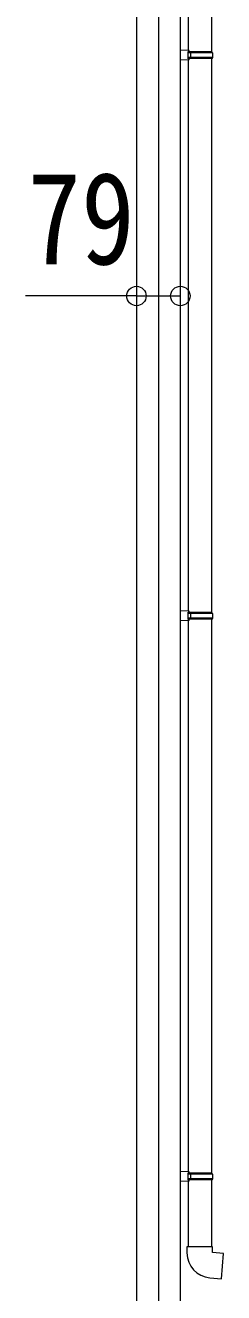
# Model space of a CAD drawing. Units: millimetres at full size; details may follow other scales. Extents: x -9783 to 9892, y -6828 to 6752.
# Drawn here: x -3101 to -2744, y -4011 to -1725 of the extents above; entities that cross this region are included whole.
import ezdxf
from ezdxf.enums import TextEntityAlignment as Align

# ---------------------------------------------------------------- set-up
doc = ezdxf.new("R2010")
doc.units = ezdxf.units.MM
doc.header["$LTSCALE"] = 35
doc.header["$PDMODE"] = 32
doc.header["$PDSIZE"] = 35
for name, color, linetype, lineweight in [('0-1_本体', 4, 'Continuous', 9), ('0-2_部品', 7, 'Continuous', 9), ('0-8_PARTS2', 2, 'Continuous', 9), ('0-A_寸法', 6, 'Continuous', 9)]:
    doc.layers.add(name, color=color, linetype=linetype, lineweight=lineweight)
doc.styles.add('ＭＳ ゴシック', font='')
doc.styles.get('ＭＳ ゴシック').set_extended_font_data('MS Gothic')

msp = doc.modelspace()

# ---------------------------------------------------------------- linework, layer by layer
at = {"layer": '0-1_本体'}
for p, q in [((-2901.42, -1459.08), (-2901.42, -4436.17)), ((-2822.42, -1459.08), (-2822.42, -4436.17))]:
    msp.add_line(p, q, dxfattribs=at)
at = {"layer": '0-2_部品'}
for p, q in [((-2808.42, -1629.91), (-2808.42, -1770.26)), ((-2766.42, -1629.91), (-2766.42, -1772.82)), ((-2806.42, -1770.32), (-2822.42, -1769.85)), ((-2822.42, -1769.85), (-2822.42, -1787.79)), ((-2806.42, -1772.32), (-2808.42, -1772.32)), ((-2765.42, -1772.82), (-2808.42, -1772.82)), ((-2764.42, -1774.82), (-2808.42, -1774.82)), ((-2764.42, -1782.82), (-2808.42, -1782.82)), ((-2806.42, -1772.32), (-2806.42, -1770.32)), ((-2803.94, -1774.82), (-2803.51, -1772.82)), ((-2764.42, -1774.82), (-2765.42, -1772.82)), ((-2764.42, -1782.82), (-2765.42, -1784.82)), ((-2764.42, -1774.82), (-2764.42, -1782.82)), ((-2806.42, -1787.32), (-2822.42, -1787.79)), ((-2765.42, -1784.82), (-2808.42, -1784.82)), ((-2808.42, -1787.38), (-2808.42, -2781.63)), ((-2806.42, -1787.32), (-2806.42, -1785.32)), ((-2766.42, -1784.82), (-2766.42, -2784.19)), ((-2806.42, -2781.69), (-2822.42, -2781.22)), ((-2822.42, -2781.22), (-2822.42, -2799.16)), ((-2806.42, -2783.69), (-2808.42, -2783.69)), ((-2765.42, -2784.19), (-2808.42, -2784.19)), ((-2764.42, -2786.19), (-2808.42, -2786.19)), ((-2806.42, -2783.69), (-2806.42, -2781.69)), ((-2803.94, -2786.19), (-2803.51, -2784.19)), ((-2764.42, -2786.19), (-2765.42, -2784.19)), ((-2764.42, -2786.19), (-2764.42, -2794.19)), ((-2806.42, -2798.69), (-2822.42, -2799.16)), ((-2764.42, -2794.19), (-2808.42, -2794.19)), ((-2765.42, -2796.19), (-2808.42, -2796.19)), ((-2808.42, -2798.75), (-2808.42, -3793.01)), ((-2806.42, -2798.69), (-2806.42, -2796.69)), ((-2766.42, -2796.19), (-2766.42, -3795.57)), ((-2764.42, -2794.19), (-2765.42, -2796.19)), ((-2806.42, -3793.07), (-2822.42, -3792.6)), ((-2822.42, -3792.6), (-2822.42, -3810.54)), ((-2806.42, -3795.07), (-2806.42, -3793.07)), ((-2806.42, -3810.07), (-2822.42, -3810.54)), ((-2806.42, -3795.07), (-2808.42, -3795.07)), ((-2765.42, -3795.57), (-2808.42, -3795.57)), ((-2764.42, -3797.57), (-2808.42, -3797.57)), ((-2764.42, -3805.57), (-2808.42, -3805.57)), ((-2765.42, -3807.57), (-2808.42, -3807.57)), ((-2808.41, -3810.13), (-2808.41, -3928.6)), ((-2806.42, -3810.07), (-2806.42, -3808.07)), ((-2803.94, -3797.57), (-2803.51, -3795.57)), ((-2766.41, -3807.57), (-2766.41, -3928.6)), ((-2764.42, -3797.57), (-2765.42, -3795.57)), ((-2764.42, -3805.57), (-2765.42, -3807.57)), ((-2764.42, -3797.57), (-2764.42, -3805.57)), ((-2764.42, -3928.6), (-2810.42, -3928.6)), ((-2810.42, -3928.6), (-2810.42, -3939.52)), ((-2764.42, -3938.6), (-2764.42, -3928.6))]:
    msp.add_line(p, q, dxfattribs=at)
for points in [[(-2806.42, -1785.32), (-2808.42, -1785.32), (-2808.42, -1772.32)], [(-2803.94, -1774.82), (-2803.94, -1782.82), (-2803.51, -1784.82)], [(-2806.42, -2796.69), (-2808.42, -2796.69), (-2808.42, -2783.69)], [(-2803.94, -2786.19), (-2803.94, -2794.19), (-2803.51, -2796.19)], [(-2806.42, -3808.07), (-2808.42, -3808.07), (-2808.42, -3795.07)], [(-2803.94, -3797.57), (-2803.94, -3805.57), (-2803.51, -3807.57)], [(-2769.34, -3984.35), (-2748.5, -3986.17), (-2744.49, -3940.35), (-2764.42, -3938.6)]]:
    msp.add_lwpolyline(points, dxfattribs=at)
msp.add_arc((-2765.42, -3939.52), 45, 180, 265, dxfattribs=at)
at = {"layer": '0-8_PARTS2'}
msp.add_line((-2861.92, -1456.29), (-2861.92, -4438.97), dxfattribs=at)
at = {"layer": '0-8_PARTS2', "color": 6}
msp.add_line((-2901.42, -2213.29), (-2822.42, -2213.29), dxfattribs=at)
at = {"layer": '0-A_寸法'}
msp.add_line((-2901.42, -2213.29), (-3101.42, -2213.29), dxfattribs=at)
for p in [(-2901.42, -2213.29), (-2822.42, -2213.29)]:
    msp.add_point(p, dxfattribs=at)

# ---------------------------------------------------------------- texts
at = {"layer": '0-A_寸法', "color": 7, "style": 'ＭＳ ゴシック', "width": 0.85}
msp.add_text('79', height=166.8, dxfattribs=at).set_placement((-3097.67, -2206.29), align=Align.BOTTOM_LEFT)

doc.saveas('drawing.dxf')
